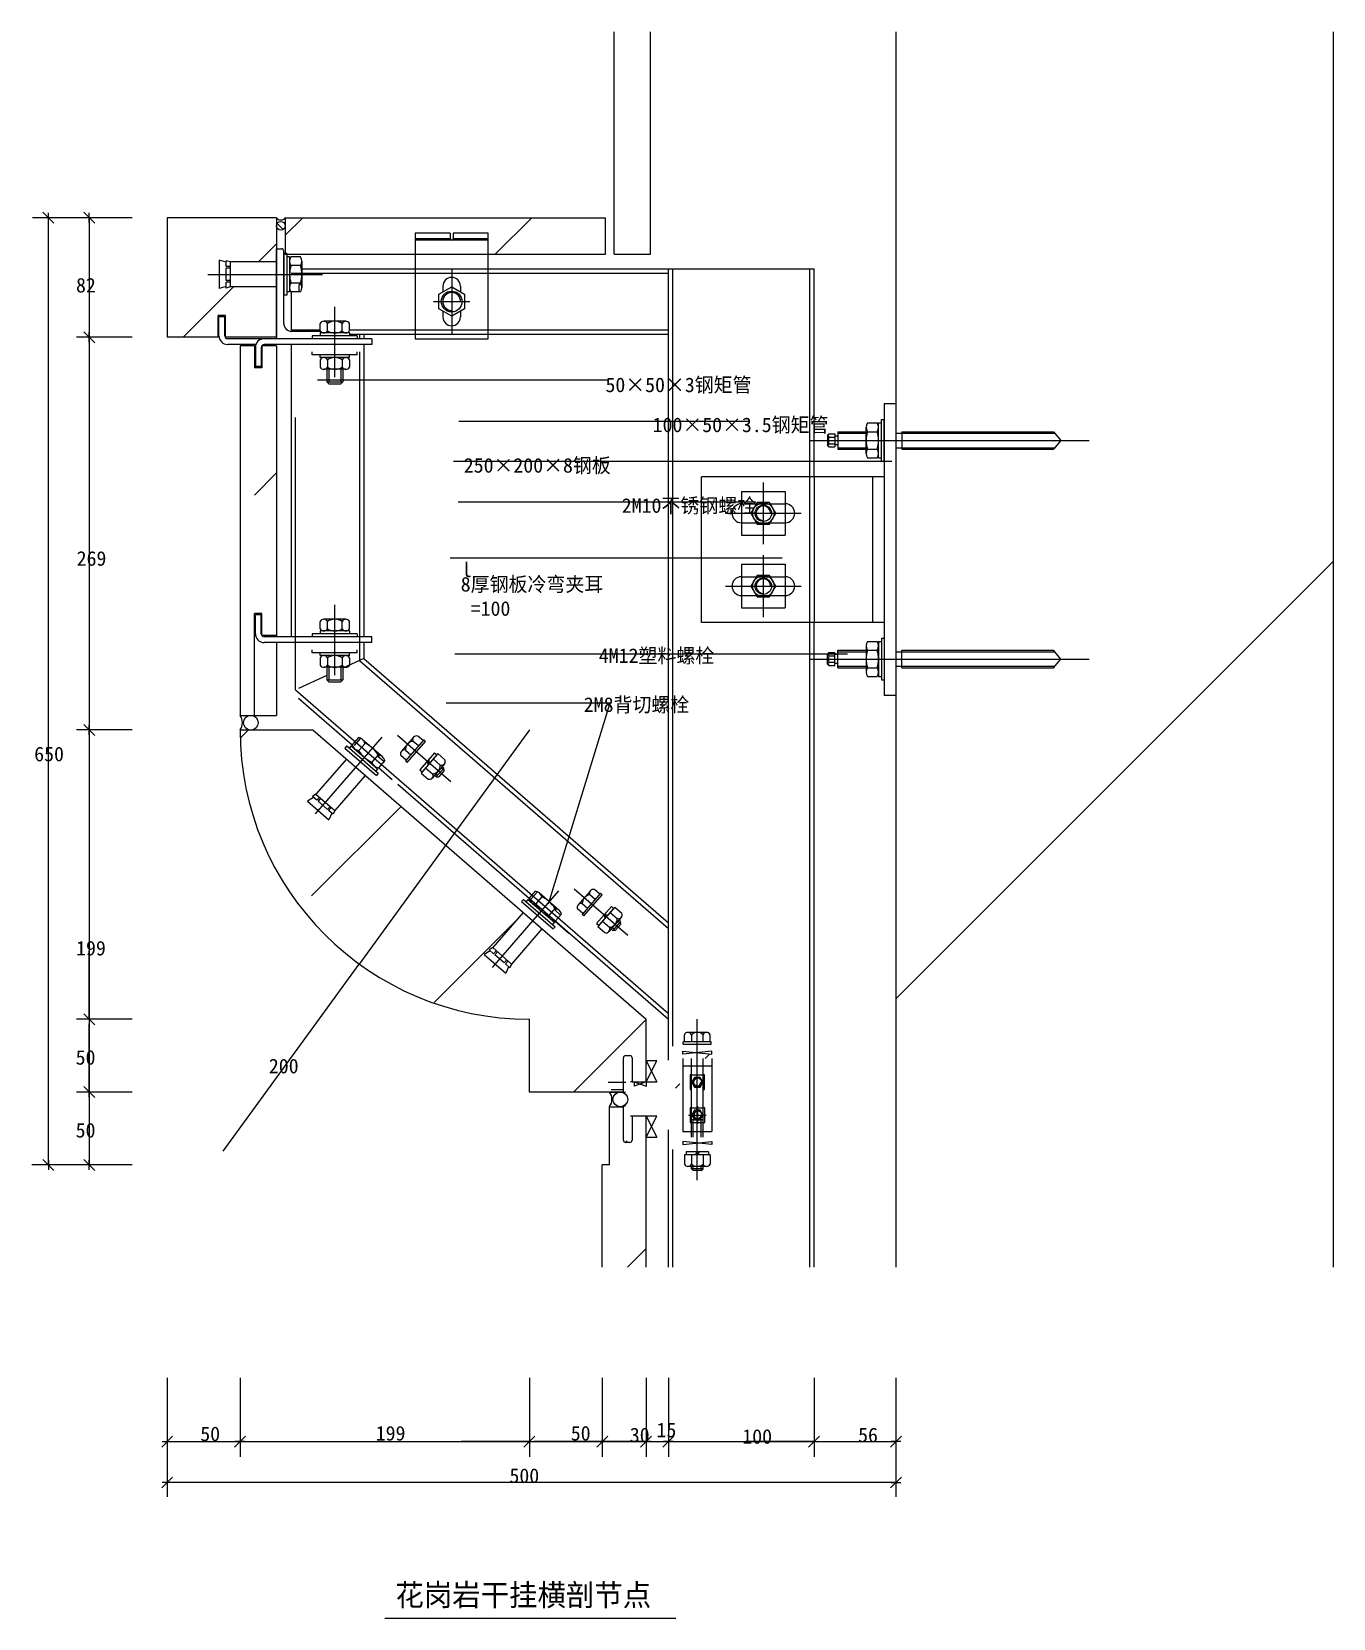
# Model space of a CAD drawing. Header units: metres. Extents: x 4225 to 4368, y 2743 to 2917.
import ezdxf

# ---------------------------------------------------------------- set-up
doc = ezdxf.new("R2010")
doc.units = ezdxf.units.M
for name, color, linetype in [('ASHADE', 1, 'Continuous'), ('PUB_TEXT', 7, 'Continuous'), ('T', 6, 'Continuous'), ('图层1', 252, 'Continuous'), ('外形', 3, 'Continuous'), ('文字标注1', 4, 'Continuous'), ('轴线', 6, 'Continuous')]:
    doc.layers.add(name, color=color, linetype=linetype)

# ---------------------------------------------------------------- blocks, each defined once
blk = doc.blocks.new('_ArchTick')
blk.add_line((-0.45, 0), (0.45, 0))
at = {"color": 0, "linetype": 'ByBlock'}
blk.add_lwpolyline([(-0.5, -0.5), (0.5, 0.5)], dxfattribs=at)

msp = doc.modelspace()

# ---------------------------------------------------------------- hatches: boundary and pattern name
h = msp.add_hatch()
h.set_pattern_fill('AR-SAND', scale=0.16)
h.paths.add_polyline_path([(4252.87, 2896.97, -0.49), (4251.91, 2896.97), (4251.91, 2896.09, -1), (4252.87, 2896.09)])
h = msp.add_hatch()
h.set_pattern_fill('ANSI37', scale=4)
h.paths.add_polyline_path([(4252.87, 2896.09, 1), (4251.91, 2896.09, 1)])
at = {"layer": '图层1'}
h = msp.add_hatch(dxfattribs=at)
h.set_pattern_fill('ANSI31', scale=48)
h.paths.add_polyline_path([(4337.99, 2872.52), (4337.19, 2871.56), (4320.55, 2871.56), (4320.55, 2871.72), (4319.91, 2871.72), (4319.91, 2849.32), (4320.55, 2849.32), (4320.55, 2849.48), (4337.19, 2849.48), (4337.99, 2848.52), (4337.19, 2847.56), (4320.55, 2847.56), (4320.55, 2847.72), (4319.91, 2847.72), (4319.91, 2781.75), (4367.91, 2781.75), (4367.91, 2917.39), (4319.91, 2917.39), (4319.91, 2873.32), (4320.55, 2873.32), (4320.55, 2873.48), (4337.19, 2873.48)])
h = msp.add_hatch(dxfattribs=at)
h.set_pattern_fill('AR-CONC', scale=3.2)
h.paths.add_polyline_path([(4337.99, 2872.52), (4337.19, 2871.56), (4320.55, 2871.56), (4320.55, 2871.72), (4319.91, 2871.72), (4319.91, 2849.32), (4320.55, 2849.32), (4320.55, 2849.48), (4337.19, 2849.48), (4337.99, 2848.52), (4337.19, 2847.56), (4320.55, 2847.56), (4320.55, 2847.72), (4319.91, 2847.72), (4319.91, 2781.75), (4367.91, 2781.75), (4367.91, 2917.39), (4319.91, 2917.39), (4319.91, 2873.32), (4320.55, 2873.32), (4320.55, 2873.48), (4337.19, 2873.48)])
h = msp.add_hatch(dxfattribs=at)
h.set_pattern_fill('ANSI33', scale=5.6)
h.paths.add_polyline_path([(4239.91, 2896.97), (4239.91, 2883.85), (4245.51, 2883.85), (4245.51, 2886.25), (4246.31, 2886.25), (4246.31, 2883.85), (4251.91, 2883.85), (4251.91, 2889.38), (4246.81, 2889.38), (4246.37, 2889.24), (4246.37, 2889.42), (4245.63, 2889.19), (4245.63, 2892.3), (4246.37, 2892.08), (4246.37, 2892.25), (4246.81, 2892.12), (4251.91, 2892.12), (4251.91, 2893.55), (4251.91, 2896.97)])
h = msp.add_hatch(dxfattribs=at)
h.set_pattern_fill('ANSI33', scale=5.6)
h.paths.add_polyline_path([(4275.14, 2895.29), (4275.14, 2892.97), (4288.02, 2892.97), (4288.02, 2896.97), (4252.87, 2896.97), (4252.87, 2893.04), (4253.03, 2893.04), (4253.03, 2892.97), (4267.14, 2892.97), (4267.14, 2895.29), (4270.98, 2895.29), (4270.98, 2894.65, 1), (4271.3, 2894.65), (4271.3, 2895.29)])
h = msp.add_hatch(dxfattribs=at)
h.set_pattern_fill('ANSI33', scale=5.6)
h.paths.add_polyline_path([(4247.91, 2842.33), (4248.96, 2842.33, -0.08), (4249.21, 2842.33), (4249.51, 2842.33), (4249.51, 2853.53), (4250.31, 2853.53), (4250.31, 2851.13), (4251.91, 2851.13), (4251.91, 2882.89), (4250.31, 2882.89), (4250.31, 2880.49), (4249.51, 2880.49), (4249.51, 2882.89), (4247.91, 2882.89)])
h = msp.add_hatch(dxfattribs=at)
h.set_pattern_fill('ANSI31', scale=4.8)
h.paths.add_polyline_path([(4261.24, 2882.25, 0.41), (4261.51, 2882.51), (4261.51, 2883.05), (4253.51, 2883.05), (4253.51, 2875.05), (4254.04, 2875.05, 0.41), (4254.31, 2875.31), (4254.31, 2881.37, -0.41), (4255.19, 2882.25)])
h = msp.add_hatch(dxfattribs=at)
h.set_pattern_fill('ANSI31', scale=4.8)
h.paths.add_polyline_path([(4261.24, 2849.53, 0.41), (4261.51, 2849.79), (4261.51, 2850.33), (4253.51, 2850.33), (4253.51, 2842.33), (4254.04, 2842.33, 0.41), (4254.31, 2842.59), (4254.31, 2848.65, -0.41), (4255.19, 2849.53)])
h = msp.add_hatch(dxfattribs=at)
h.set_pattern_fill('AR-SAND', scale=0.16)
h.paths.add_polyline_path([(4248.96, 2842.33), (4247.91, 2842.33, -0.32), (4247.91, 2840.73), (4248.96, 2840.73, -0.37), (4248.28, 2841.53, -0.37)])
h = msp.add_hatch(dxfattribs=at)
h.set_pattern_fill('ANSI37', scale=4.26)
h.paths.add_polyline_path([(4248.28, 2841.53, 1), (4249.9, 2841.53, 1)])
h = msp.add_hatch(dxfattribs=at)
h.set_pattern_fill('ANSI33', scale=5.6)
h.paths.add_polyline_path([(4261.65, 2835.74), (4258.31, 2831.89), (4258.12, 2831.47), (4257.99, 2831.59), (4257.67, 2830.88), (4255.32, 2832.91), (4255.98, 2833.33), (4255.85, 2833.44), (4256.24, 2833.69), (4259.58, 2837.54), (4258.13, 2838.8), (4255.91, 2840.73), (4249.21, 2840.73, -0.08), (4248.96, 2840.73), (4247.91, 2840.73, 0.41), (4279.67, 2808.97), (4279.67, 2800.97), (4289.52, 2800.97, -0.08), (4289.77, 2800.97), (4289.99, 2800.97), (4289.99, 2804.73, -0.41), (4290.23, 2804.97), (4290.71, 2804.97, -0.41), (4290.95, 2804.73), (4290.95, 2802.09), (4292.47, 2802.09), (4292.47, 2808.97), (4281.05, 2818.88), (4277.71, 2815.03), (4277.52, 2814.62), (4277.39, 2814.73), (4277.07, 2814.02), (4274.72, 2816.06), (4275.38, 2816.48), (4275.25, 2816.59), (4275.64, 2816.83), (4278.98, 2820.68), (4277.53, 2821.94)])
h = msp.add_hatch(dxfattribs=at)
h.set_pattern_fill('ANSI31', scale=4.8)
h.paths.add_polyline_path([(4270.89, 2840.07, 0.41), (4270.86, 2840.45), (4270.46, 2840.8), (4265.21, 2834.76), (4271.25, 2829.51), (4271.6, 2829.92, 0.41), (4271.58, 2830.29), (4267.01, 2834.26, -0.41), (4266.92, 2835.5)])
h = msp.add_hatch(dxfattribs=at)
h.set_pattern_fill('ANSI31', scale=4.8)
h.paths.add_polyline_path([(4290.29, 2823.22, 0.41), (4290.27, 2823.6), (4289.86, 2823.95), (4284.62, 2817.91), (4290.66, 2812.66), (4291.01, 2813.06, 0.41), (4290.98, 2813.44), (4286.41, 2817.41, -0.41), (4286.32, 2818.65)])
h = msp.add_hatch(dxfattribs=at)
h.set_pattern_fill('AR-SAND', scale=0.16)
h.paths.add_polyline_path([(4290.23, 2804.97, 0.41), (4289.99, 2804.73), (4289.99, 2802.09), (4290.13, 2802.09), (4290.13, 2803.95, -0.6), (4290.33, 2804.33), (4290.57, 2804.33, -0.6), (4290.77, 2803.95), (4290.77, 2802.09), (4290.95, 2802.09), (4290.95, 2804.73, 0.41), (4290.71, 2804.97)])
h = msp.add_hatch(dxfattribs=at)
h.set_pattern_fill('ANSI31', scale=3.2)
h.paths.add_polyline_path([(4299.7, 2804.65, -0.41), (4300.02, 2804.33), (4300.02, 2803.53), (4300.5, 2803.53), (4300.5, 2804.33, 0.41), (4299.7, 2805.13), (4298.1, 2805.13), (4298.1, 2804.65)])
h.paths.add_polyline_path([(4296.5, 2805.13, 0.41), (4295.7, 2804.33), (4295.7, 2796.33, 0.41), (4296.5, 2795.53), (4298.1, 2795.53), (4298.1, 2796.01), (4296.5, 2796.01, -0.41), (4296.18, 2796.33), (4296.18, 2804.33, -0.41), (4296.5, 2804.65), (4298.1, 2804.65), (4298.1, 2805.13)])
h.paths.add_polyline_path([(4299.7, 2795.53, 0.41), (4300.5, 2796.33), (4300.5, 2797.13), (4300.02, 2797.13), (4300.02, 2796.33, -0.41), (4299.7, 2796.01), (4298.1, 2796.01), (4298.1, 2795.53)])
h = msp.add_hatch(dxfattribs=at)
h.set_pattern_fill('ANSI37', scale=4.26)
h.paths.add_polyline_path([(4288.84, 2800.17, 1), (4290.46, 2800.17, 1)])
h = msp.add_hatch(dxfattribs=at)
h.set_pattern_fill('ANSI33', scale=5.6)
h.paths.add_polyline_path([(4292.47, 2798.33), (4290.95, 2798.33), (4290.95, 2795.69, -0.41), (4290.71, 2795.45), (4290.23, 2795.45, -0.41), (4289.99, 2795.69), (4289.99, 2799.37), (4289.77, 2799.37, -0.08), (4289.52, 2799.37), (4288.47, 2799.37), (4288.47, 2792.97), (4287.67, 2792.97), (4287.67, 2781.75), (4292.47, 2781.75)])
h = msp.add_hatch(dxfattribs=at)
h.set_pattern_fill('AR-SAND', scale=0.16)
h.paths.add_polyline_path([(4289.52, 2800.97), (4288.47, 2800.97, -0.32), (4288.47, 2799.37), (4289.52, 2799.37, -0.37), (4288.84, 2800.17, -0.37)])
h = msp.add_hatch(dxfattribs=at)
h.set_pattern_fill('AR-SAND', scale=0.16)
h.paths.add_polyline_path([(4290.13, 2799.37, -0.41), (4290.21, 2799.45), (4289.99, 2799.45), (4289.99, 2795.69, 0.41), (4290.23, 2795.45), (4290.71, 2795.45, 0.41), (4290.95, 2795.69), (4290.95, 2798.33), (4290.77, 2798.33), (4290.77, 2796.46, -0.6), (4290.57, 2796.09), (4290.33, 2796.09, -0.6), (4290.13, 2796.46)])

# ---------------------------------------------------------------- linework, layer by layer
for p, q in [((4236.07, 2896.97), (4225.14, 2896.97)), ((4236.07, 2896.97), (4225.14, 2896.97)), ((4226.87, 2792.97), (4226.87, 2896.97)), ((4231.35, 2896.97), (4231.35, 2883.85)), ((4245.63, 2892.3), (4245.63, 2889.19)), ((4246.37, 2892.08), (4245.63, 2892.3)), ((4246.81, 2892.12), (4246.37, 2892.25)), ((4246.37, 2891.6), (4246.37, 2892.25)), ((4246.81, 2891.6), (4246.37, 2891.6)), ((4251.91, 2892.12), (4246.81, 2892.12)), ((4246.81, 2892.12), (4246.81, 2889.38)), ((4253.03, 2893.04), (4252.71, 2893.04)), ((4252.71, 2893.04), (4252.71, 2888.46)), ((4253.03, 2893.04), (4253.03, 2888.46)), ((4253.35, 2892.67), (4253.03, 2892.67)), ((4253.35, 2892.67), (4253.35, 2888.83)), ((4254.55, 2892.67), (4253.49, 2892.67)), ((4254.55, 2891.71), (4253.49, 2891.71)), ((4254.69, 2892.19), (4254.69, 2889.31)), ((4246.81, 2891.43), (4246.37, 2891.43)), ((4246.37, 2890.06), (4246.37, 2891.43)), ((4246.81, 2890.06), (4246.37, 2890.06)), ((4246.81, 2889.9), (4246.37, 2889.9)), ((4246.37, 2889.24), (4246.37, 2889.9)), ((4246.37, 2889.42), (4245.63, 2889.19)), ((4246.81, 2889.38), (4246.37, 2889.24)), ((4251.91, 2889.38), (4246.81, 2889.38)), ((4253.03, 2888.46), (4252.71, 2888.46)), ((4253.35, 2888.83), (4253.03, 2888.83)), ((4254.55, 2889.79), (4253.49, 2889.79)), ((4254.55, 2888.83), (4253.49, 2888.83)), ((4254.4, 2888.83), (4254.4, 2889.64)), ((4254.69, 2889.64), (4254.4, 2889.64)), ((4272.1, 2889.46), (4272.1, 2888.83)), ((4245.51, 2883.85), (4245.51, 2886.25)), ((4246.31, 2886.25), (4245.51, 2886.25)), ((4246.23, 2886.09), (4245.59, 2886.09)), ((4245.59, 2884.01), (4245.59, 2886.09)), ((4246.23, 2884.01), (4246.23, 2886.09)), ((4246.31, 2883.85), (4246.31, 2886.25)), ((4256.69, 2884.57), (4256.69, 2885.37)), ((4259.52, 2885.61), (4257.1, 2885.61)), ((4257.5, 2884.57), (4257.5, 2885.37)), ((4259.12, 2884.57), (4259.12, 2885.37)), ((4259.92, 2884.57), (4259.92, 2885.37)), ((4236.07, 2883.85), (4229.96, 2883.85)), ((4236.07, 2883.85), (4229.96, 2883.85)), ((4231.35, 2883.85), (4231.35, 2840.73)), ((4262.39, 2883.69), (4246.55, 2883.69)), ((4249.64, 2883.05), (4246.55, 2883.05)), ((4249.51, 2882.89), (4249.51, 2880.49)), ((4250.31, 2882.89), (4250.31, 2880.49)), ((4262.39, 2883.05), (4250.55, 2883.05)), ((4260.78, 2884.01), (4255.84, 2884.01)), ((4255.84, 2884.01), (4255.84, 2883.69)), ((4259.92, 2884.33), (4256.69, 2884.33)), ((4256.69, 2884.33), (4256.69, 2884.01)), ((4259.92, 2884.33), (4259.92, 2884.01)), ((4260.78, 2884.01), (4260.78, 2883.69)), ((4262.39, 2883.69), (4262.39, 2883.05)), ((4249.59, 2882.73), (4249.59, 2880.65)), ((4250.23, 2882.73), (4250.23, 2880.65)), ((4255.84, 2881.93), (4255.84, 2882.25)), ((4260.78, 2881.93), (4255.84, 2881.93)), ((4256.69, 2881.61), (4256.69, 2881.93)), ((4259.92, 2881.61), (4256.69, 2881.61)), ((4256.69, 2881.37), (4256.69, 2880.57)), ((4257.5, 2881.37), (4257.5, 2880.57)), ((4259.12, 2881.37), (4259.12, 2880.57)), ((4259.92, 2881.61), (4259.92, 2881.93)), ((4259.92, 2881.37), (4259.92, 2880.57)), ((4260.78, 2881.93), (4260.78, 2882.25)), ((4250.31, 2880.49), (4249.51, 2880.49)), ((4250.23, 2880.65), (4249.59, 2880.65)), ((4259.52, 2880.33), (4257.1, 2880.33)), ((4257.43, 2880.33), (4257.43, 2878.94)), ((4257.64, 2880.33), (4257.64, 2878.94)), ((4258.98, 2880.33), (4258.98, 2878.94)), ((4259.19, 2880.33), (4259.19, 2878.94)), ((4257.43, 2878.94), (4259.19, 2878.94)), ((4257.43, 2878.94), (4257.64, 2878.74)), ((4257.64, 2878.74), (4258.98, 2878.74)), ((4259.19, 2878.94), (4258.98, 2878.74)), ((4316.78, 2874.44), (4317.85, 2874.44)), ((4317.99, 2870.6), (4317.99, 2874.44)), ((4317.99, 2874.44), (4318.31, 2874.44)), ((4318.31, 2870.23), (4318.31, 2874.81)), ((4318.31, 2874.81), (4318.63, 2874.81)), ((4318.63, 2870.23), (4318.63, 2874.81)), ((4312.55, 2873.24), (4312.39, 2873.08)), ((4312.39, 2873.08), (4312.39, 2871.96)), ((4312.55, 2873.24), (4313.19, 2873.24)), ((4312.55, 2872.88), (4313.19, 2872.88)), ((4313.19, 2873.24), (4313.19, 2871.8)), ((4313.51, 2873), (4313.19, 2873)), ((4313.51, 2873.48), (4316.64, 2873.48)), ((4313.51, 2873.48), (4313.51, 2871.56)), ((4313.51, 2873.32), (4316.64, 2873.32)), ((4316.64, 2871.08), (4316.64, 2873.96)), ((4316.78, 2873.48), (4317.85, 2873.48)), ((4319.91, 2873.32), (4337.32, 2873.32)), ((4320.55, 2873.48), (4337.19, 2873.48)), ((4320.55, 2873.48), (4320.55, 2871.56)), ((4337.19, 2873.48), (4337.99, 2872.52)), ((4337.99, 2872.52), (4337.19, 2871.56)), ((4312.39, 2871.96), (4312.55, 2871.8)), ((4312.55, 2872.16), (4313.19, 2872.16)), ((4312.55, 2871.8), (4313.19, 2871.8)), ((4313.51, 2872.04), (4313.19, 2872.04)), ((4313.51, 2871.72), (4316.64, 2871.72)), ((4313.51, 2871.56), (4316.64, 2871.56)), ((4316.78, 2871.56), (4317.85, 2871.56)), ((4319.91, 2871.72), (4337.32, 2871.72)), ((4320.55, 2871.56), (4337.19, 2871.56)), ((4316.78, 2870.6), (4317.85, 2870.6)), ((4317.99, 2870.6), (4318.31, 2870.6)), ((4318.31, 2870.23), (4318.63, 2870.23)), ((4249.51, 2842.33), (4249.51, 2853.53)), ((4250.31, 2853.53), (4249.51, 2853.53)), ((4249.59, 2851.29), (4249.59, 2853.37)), ((4250.23, 2853.37), (4249.59, 2853.37)), ((4250.23, 2851.29), (4250.23, 2853.37)), ((4250.31, 2851.13), (4250.31, 2853.53)), ((4256.69, 2851.85), (4256.69, 2852.65)), ((4259.92, 2851.61), (4256.69, 2851.61)), ((4256.69, 2851.61), (4256.69, 2851.29)), ((4259.52, 2852.89), (4257.1, 2852.89)), ((4257.5, 2851.85), (4257.5, 2852.65)), ((4259.12, 2851.85), (4259.12, 2852.65)), ((4259.92, 2851.85), (4259.92, 2852.65)), ((4259.92, 2851.61), (4259.92, 2851.29)), ((4250.31, 2851.13), (4251.91, 2851.13)), ((4262.39, 2850.97), (4250.55, 2850.97)), ((4262.39, 2850.33), (4250.55, 2850.33)), ((4260.78, 2851.29), (4255.84, 2851.29)), ((4255.84, 2851.29), (4255.84, 2850.97)), ((4260.78, 2851.29), (4260.78, 2850.97)), ((4262.39, 2850.33), (4262.39, 2850.97)), ((4316.64, 2849.96), (4316.64, 2847.08)), ((4316.78, 2850.44), (4317.85, 2850.44)), ((4317.99, 2850.44), (4318.31, 2850.44)), ((4317.99, 2850.44), (4317.99, 2846.6)), ((4318.31, 2850.81), (4318.31, 2846.23)), ((4318.31, 2850.81), (4318.63, 2850.81)), ((4318.63, 2850.81), (4318.63, 2846.23)), ((4255.84, 2849.21), (4255.84, 2849.53)), ((4260.78, 2849.21), (4255.84, 2849.21)), ((4256.69, 2848.89), (4256.69, 2849.21)), ((4259.92, 2848.89), (4256.69, 2848.89)), ((4256.69, 2848.65), (4256.69, 2847.85)), ((4257.5, 2848.65), (4257.5, 2847.85)), ((4259.12, 2848.65), (4259.12, 2847.85)), ((4259.92, 2848.89), (4259.92, 2849.21)), ((4259.92, 2848.65), (4259.92, 2847.85)), ((4260.78, 2849.21), (4260.78, 2849.53)), ((4312.39, 2849.08), (4312.55, 2849.24)), ((4312.39, 2847.96), (4312.39, 2849.08)), ((4312.55, 2849.24), (4313.19, 2849.24)), ((4312.55, 2848.88), (4313.19, 2848.88)), ((4312.55, 2848.16), (4313.19, 2848.16)), ((4313.19, 2847.8), (4313.19, 2849.24)), ((4313.51, 2849), (4313.19, 2849)), ((4313.51, 2848.04), (4313.19, 2848.04)), ((4313.51, 2849.48), (4316.64, 2849.48)), ((4313.51, 2847.56), (4313.51, 2849.48)), ((4313.51, 2849.32), (4316.64, 2849.32)), ((4316.78, 2849.48), (4317.85, 2849.48)), ((4319.91, 2849.32), (4337.32, 2849.32)), ((4320.55, 2849.48), (4337.19, 2849.48)), ((4320.55, 2847.56), (4320.55, 2849.48)), ((4337.99, 2848.52), (4337.19, 2849.48)), ((4337.19, 2847.56), (4337.99, 2848.52)), ((4259.52, 2847.61), (4257.1, 2847.61)), ((4257.43, 2847.61), (4257.43, 2846.22)), ((4257.64, 2847.61), (4257.64, 2846.22)), ((4258.98, 2847.61), (4258.98, 2846.22)), ((4259.19, 2847.61), (4259.19, 2846.22)), ((4312.55, 2847.8), (4312.39, 2847.96)), ((4312.55, 2847.8), (4313.19, 2847.8)), ((4313.51, 2847.72), (4316.64, 2847.72)), ((4313.51, 2847.56), (4316.64, 2847.56)), ((4316.78, 2847.56), (4317.85, 2847.56)), ((4316.78, 2846.6), (4317.85, 2846.6)), ((4317.99, 2846.6), (4318.31, 2846.6)), ((4319.91, 2847.72), (4337.32, 2847.72)), ((4320.55, 2847.56), (4337.19, 2847.56)), ((4257.43, 2846.22), (4257.64, 2846.02)), ((4257.43, 2846.22), (4259.19, 2846.22)), ((4257.64, 2846.02), (4258.98, 2846.02)), ((4259.19, 2846.22), (4258.98, 2846.02)), ((4318.31, 2846.23), (4318.63, 2846.23)), ((4236.07, 2840.73), (4229.96, 2840.73)), ((4236.07, 2840.73), (4229.96, 2840.73)), ((4231.35, 2840.73), (4231.35, 2808.97)), ((4260.9, 2839.89), (4260.2, 2839.09)), ((4279.67, 2840.73), (4261, 2815.03)), ((4261.35, 2839.68), (4263.53, 2837.8)), ((4266.96, 2839.94), (4265.62, 2838.39)), ((4266.25, 2837.17), (4268.26, 2839.48)), ((4267.99, 2839.56), (4267.41, 2840.06)), ((4259.62, 2838.98), (4259.41, 2838.74)), ((4259.41, 2838.74), (4262.87, 2835.74)), ((4259.62, 2838.98), (4263.08, 2835.98)), ((4260.11, 2838.98), (4259.9, 2838.74)), ((4260.11, 2838.98), (4263.01, 2836.47)), ((4261.63, 2839.26), (4260.93, 2838.46)), ((4263.07, 2838.01), (4262.37, 2837.2)), ((4263.28, 2838.01), (4263.08, 2837.79)), ((4263.7, 2837.26), (4263.08, 2837.79)), ((4266.14, 2837.43), (4265.56, 2837.93)), ((4269.27, 2838.21), (4267.65, 2836.34)), ((4269.62, 2838.13), (4267.78, 2836)), ((4269.51, 2838), (4267.89, 2836.13)), ((4269.27, 2838.21), (4269.51, 2838)), ((4269.62, 2838.13), (4270.4, 2837.46)), ((4259.58, 2837.54), (4256.24, 2833.69)), ((4263.01, 2836.47), (4262.8, 2836.22)), ((4263.08, 2835.98), (4262.87, 2835.74)), ((4263.8, 2837.38), (4263.1, 2836.57)), ((4266.25, 2837.17), (4266.06, 2837.33)), ((4267.65, 2836.34), (4267.89, 2836.13)), ((4267.78, 2836), (4268.55, 2835.33)), ((4268.28, 2836.58), (4269.05, 2835.91)), ((4268.46, 2837.28), (4268.55, 2836.9)), ((4268.61, 2837.45), (4268.7, 2837.07)), ((4270.34, 2837), (4268.99, 2835.45)), ((4269.12, 2837.55), (4269.89, 2836.88)), ((4269.57, 2835.72), (4269.37, 2835.89)), ((4270.28, 2836.54), (4269.44, 2835.58)), ((4270.3, 2836.27), (4269.71, 2835.59)), ((4270.15, 2836.4), (4269.96, 2836.56)), ((4270.28, 2836.54), (4270.09, 2836.71)), ((4270.3, 2836.27), (4270.28, 2836.54)), ((4261.65, 2835.74), (4258.31, 2831.89)), ((4269.44, 2835.58), (4269.25, 2835.74)), ((4269.44, 2835.58), (4269.71, 2835.59)), ((4255.98, 2833.33), (4255.32, 2832.91)), ((4255.32, 2832.91), (4257.67, 2830.88)), ((4256.24, 2833.69), (4255.85, 2833.44)), ((4256.34, 2833.02), (4255.85, 2833.44)), ((4256.24, 2833.69), (4258.31, 2831.89)), ((4256.63, 2833.35), (4256.34, 2833.02)), ((4256.75, 2833.24), (4256.47, 2832.91)), ((4257.5, 2832.01), (4256.47, 2832.91)), ((4257.79, 2832.34), (4257.5, 2832.01)), ((4257.92, 2832.23), (4257.63, 2831.9)), ((4258.12, 2831.47), (4257.63, 2831.9)), ((4257.99, 2831.59), (4257.67, 2830.88)), ((4258.31, 2831.89), (4258.12, 2831.47)), ((4279.02, 2822.13), (4278.81, 2821.89)), ((4278.81, 2821.89), (4282.27, 2818.88)), ((4279.02, 2822.13), (4282.48, 2819.13)), ((4279.51, 2822.13), (4279.3, 2821.89)), ((4279.51, 2822.13), (4282.41, 2819.61)), ((4280.3, 2823.04), (4279.6, 2822.23)), ((4281.03, 2822.41), (4280.33, 2821.6)), ((4280.76, 2822.83), (4282.93, 2820.94)), ((4286.36, 2823.08), (4285.02, 2821.54)), ((4285.65, 2820.31), (4287.67, 2822.63)), ((4287.39, 2822.7), (4286.81, 2823.2)), ((4278.98, 2820.68), (4275.64, 2816.83)), ((4282.48, 2821.15), (4281.78, 2820.34)), ((4282.68, 2821.16), (4282.49, 2820.94)), ((4283.1, 2820.4), (4282.49, 2820.94)), ((4283.2, 2820.52), (4282.5, 2819.72)), ((4285.54, 2820.57), (4284.96, 2821.08)), ((4285.65, 2820.31), (4285.46, 2820.48)), ((4288.67, 2821.35), (4287.05, 2819.49)), ((4289.03, 2821.27), (4287.18, 2819.15)), ((4288.91, 2821.14), (4287.29, 2819.28)), ((4287.86, 2820.42), (4287.96, 2820.04)), ((4288.01, 2820.59), (4288.1, 2820.21)), ((4289.74, 2820.14), (4288.4, 2818.6)), ((4288.52, 2820.69), (4289.3, 2820.02)), ((4288.67, 2821.35), (4288.91, 2821.14)), ((4289.03, 2821.27), (4289.8, 2820.6)), ((4281.05, 2818.88), (4277.71, 2815.03)), ((4282.41, 2819.61), (4282.2, 2819.37)), ((4282.48, 2819.13), (4282.27, 2818.88)), ((4287.05, 2819.49), (4287.29, 2819.28)), ((4287.18, 2819.15), (4287.95, 2818.48)), ((4287.68, 2819.73), (4288.46, 2819.06)), ((4288.84, 2818.72), (4288.65, 2818.89)), ((4288.97, 2818.87), (4288.77, 2819.03)), ((4289.68, 2819.69), (4288.84, 2818.72)), ((4288.84, 2818.72), (4289.11, 2818.74)), ((4289.7, 2819.42), (4289.11, 2818.74)), ((4289.56, 2819.54), (4289.36, 2819.71)), ((4289.68, 2819.69), (4289.49, 2819.85)), ((4289.7, 2819.42), (4289.68, 2819.69)), ((4275.64, 2816.83), (4275.25, 2816.59)), ((4275.64, 2816.83), (4277.71, 2815.03)), ((4231.35, 2808.97), (4231.35, 2816.47)), ((4246.07, 2794.49), (4260.97, 2815)), ((4275.38, 2816.48), (4274.72, 2816.06)), ((4274.72, 2816.06), (4277.07, 2814.02)), ((4275.74, 2816.16), (4275.25, 2816.59)), ((4276.03, 2816.49), (4275.74, 2816.16)), ((4276.16, 2816.38), (4275.87, 2816.05)), ((4276.91, 2815.15), (4275.87, 2816.05)), ((4277.19, 2815.48), (4276.91, 2815.15)), ((4277.32, 2815.37), (4277.03, 2815.04)), ((4277.52, 2814.62), (4277.03, 2815.04)), ((4277.71, 2815.03), (4277.52, 2814.62)), ((4277.39, 2814.73), (4277.07, 2814.02)), ((4236.07, 2808.97), (4229.96, 2808.97)), ((4236.07, 2808.97), (4229.96, 2808.97)), ((4231.35, 2808.97), (4231.35, 2800.97)), ((4231.35, 2808.97), (4231.35, 2800.97)), ((4231.35, 2800.97), (4231.35, 2808.47)), ((4296.56, 2806.25), (4296.56, 2806.5)), ((4296.56, 2806.25), (4299.63, 2806.25)), ((4296.69, 2806.5), (4296.69, 2807.27)), ((4299.12, 2807.53), (4297.07, 2807.53)), ((4299.51, 2806.5), (4299.51, 2807.27)), ((4299.7, 2805.45), (4296.5, 2805.13)), ((4296.5, 2805.45), (4299.7, 2805.13)), ((4296.5, 2805.13), (4296.5, 2805.45)), ((4296.5, 2804.65), (4296.5, 2796.65)), ((4297.45, 2796.01), (4297.45, 2804.65)), ((4298.73, 2796.01), (4298.73, 2804.65)), ((4299.7, 2805.13), (4299.7, 2805.45)), ((4299.7, 2804.65), (4299.7, 2796.65)), ((4293.65, 2804.41), (4292.47, 2804.41)), ((4292.47, 2802.09), (4293.65, 2804.41)), ((4292.47, 2804.41), (4293.65, 2802.09)), ((4296.5, 2803.85), (4297.45, 2803.85)), ((4298.73, 2803.85), (4299.7, 2803.85)), ((4290.95, 2802.09), (4290.77, 2802.09)), ((4291.17, 2802.09), (4292.47, 2801.61)), ((4292.47, 2802.09), (4291.17, 2801.61)), ((4291.17, 2802.09), (4291.17, 2801.61)), ((4292.47, 2802.09), (4292.47, 2801.61)), ((4292.47, 2802.09), (4293.65, 2802.09)), ((4236.07, 2800.97), (4229.96, 2800.97)), ((4236.07, 2800.97), (4229.96, 2800.97)), ((4231.35, 2800.97), (4231.35, 2792.97)), ((4231.35, 2800.97), (4231.35, 2792.97)), ((4231.35, 2800.97), (4231.35, 2793.47)), ((4292.47, 2796.01), (4293.65, 2798.33)), ((4292.47, 2798.33), (4293.65, 2796.01)), ((4293.65, 2798.33), (4292.47, 2798.33)), ((4297.45, 2797.97), (4298.73, 2797.97)), ((4297.65, 2796.01), (4297.65, 2797.97)), ((4298.54, 2796.01), (4298.54, 2797.97)), ((4292.47, 2796.01), (4293.65, 2796.01)), ((4296.5, 2796.65), (4297.45, 2796.65)), ((4298.73, 2796.65), (4299.7, 2796.65)), ((4296.5, 2795.21), (4299.7, 2795.53)), ((4299.7, 2795.21), (4296.5, 2795.53)), ((4296.5, 2795.53), (4296.5, 2795.21)), ((4299.5, 2794.09), (4296.69, 2794.09)), ((4296.69, 2794.09), (4296.69, 2793.06)), ((4299.33, 2794.41), (4296.86, 2794.41)), ((4296.86, 2794.41), (4296.86, 2794.09)), ((4299.33, 2794.09), (4296.86, 2794.09)), ((4297.45, 2794.09), (4297.45, 2793.06)), ((4298.1, 2794.41), (4297.87, 2794.09)), ((4298.32, 2794.41), (4298.1, 2794.09)), ((4298.73, 2794.09), (4298.73, 2793.06)), ((4299.33, 2794.41), (4299.33, 2794.09)), ((4299.5, 2794.09), (4299.5, 2793.06)), ((4299.7, 2795.53), (4299.7, 2795.21)), ((4236.07, 2792.97), (4225.04, 2792.97)), ((4236.07, 2792.97), (4225.04, 2792.97)), ((4299.12, 2792.81), (4297.07, 2792.81)), ((4297.45, 2792.55), (4297.45, 2792.81)), ((4298.73, 2792.55), (4297.45, 2792.55)), ((4297.45, 2792.55), (4297.65, 2792.36)), ((4297.65, 2792.55), (4297.65, 2792.81)), ((4298.54, 2792.36), (4297.65, 2792.36)), ((4298.54, 2792.55), (4298.54, 2792.81)), ((4298.54, 2792.36), (4298.73, 2792.55)), ((4298.73, 2792.55), (4298.73, 2792.81)), ((4239.91, 2769.59), (4239.91, 2756.53)), ((4239.91, 2769.59), (4239.91, 2756.53)), ((4247.91, 2769.59), (4247.91, 2760.92)), ((4247.91, 2769.59), (4247.91, 2760.92)), ((4279.67, 2769.59), (4279.67, 2760.92)), ((4279.67, 2769.59), (4279.67, 2760.92)), ((4287.67, 2769.59), (4287.67, 2760.92)), ((4287.67, 2769.59), (4287.67, 2760.92)), ((4292.47, 2769.59), (4292.47, 2760.92)), ((4292.47, 2769.59), (4292.47, 2760.92)), ((4294.92, 2769.59), (4294.92, 2760.92)), ((4294.92, 2769.59), (4294.92, 2760.92)), ((4310.92, 2769.59), (4310.92, 2760.92)), ((4310.92, 2769.59), (4310.92, 2760.92)), ((4319.91, 2769.59), (4319.91, 2756.55)), ((4319.91, 2769.59), (4319.91, 2756.55)), ((4239.91, 2762.59), (4247.91, 2762.59)), ((4239.91, 2762.59), (4247.91, 2762.59)), ((4247.91, 2762.59), (4255.41, 2762.59)), ((4247.91, 2762.59), (4279.67, 2762.59)), ((4279.67, 2762.59), (4272.17, 2762.59)), ((4279.67, 2762.59), (4287.67, 2762.59)), ((4279.67, 2762.59), (4287.67, 2762.59)), ((4287.67, 2762.59), (4280.17, 2762.59)), ((4292.47, 2762.59), (4284.97, 2762.59)), ((4287.67, 2762.59), (4292.47, 2762.59)), ((4287.67, 2762.59), (4292.47, 2762.59)), ((4287.67, 2762.59), (4295.17, 2762.59)), ((4292.47, 2762.59), (4294.92, 2762.59)), ((4292.47, 2762.59), (4294.92, 2762.59)), ((4292.47, 2762.59), (4299.97, 2762.59)), ((4294.92, 2762.59), (4310.92, 2762.59)), ((4294.92, 2762.59), (4302.42, 2762.59)), ((4310.92, 2762.59), (4303.42, 2762.59)), ((4310.92, 2762.59), (4319.91, 2762.59)), ((4310.92, 2762.59), (4319.91, 2762.59)), ((4319.91, 2758.11), (4239.91, 2758.11))]:
    msp.add_line(p, q)
for points in [[(4268.26, 2839.48), (4268.07, 2839.65), (4266.06, 2837.33)], [(4287.67, 2822.63), (4287.47, 2822.8), (4285.46, 2820.48)], [(4299.63, 2806.25), (4299.63, 2806.5), (4296.56, 2806.5)], [(4297.45, 2802.85), (4297.3, 2802.85), (4297.3, 2801.25), (4297.45, 2801.25)], [(4298.73, 2801.25), (4298.9, 2801.25), (4298.9, 2802.85), (4298.73, 2802.85)], [(4297.46, 2799.25), (4297.31, 2799.25), (4297.31, 2797.65), (4297.46, 2797.65)], [(4298.74, 2797.65), (4298.91, 2797.65), (4298.91, 2799.25), (4298.74, 2799.25)]]:
    msp.add_lwpolyline(points)
for points in [[(4267.48, 2838.98), (4266.9, 2839.48, 0.4), (4266.06, 2838.51), (4266.64, 2838.01)], [(4268.55, 2835.33, 0.67), (4269.05, 2835.91, 0.4), (4269.89, 2836.88, 0.67), (4270.4, 2837.46)], [(4286.88, 2822.12), (4286.31, 2822.62, 0.4), (4285.47, 2821.66), (4286.05, 2821.15)], [(4287.95, 2818.48, 0.67), (4288.46, 2819.06, 0.4), (4289.3, 2820.02, 0.67), (4289.8, 2820.6)], [(4298.74, 2806.5), (4298.74, 2807.27, 0.4), (4297.46, 2807.27), (4297.46, 2806.5)], [(4296.69, 2793.06, 0.67), (4297.45, 2793.06, 0.4), (4298.73, 2793.06, 0.67), (4299.5, 2793.06)]]:
    msp.add_lwpolyline(points, format="xyb")
for centre, radius in [((4252.39, 2896.09), 0.48), ((4305.35, 2864.52), 1.18), ((4305.35, 2856.52), 1.18), ((4249.09, 2841.53), 0.81), ((4289.65, 2800.17), 0.81)]:
    msp.add_circle(centre, radius)
for centre, radius, start, end in [((4252.39, 2897.34), 0.61, 217.93, 322.07), ((4254.25, 2892.19), 0.9, 147.86, 212.14), ((4256.75, 2890.75), 3.4, 163.61, 196.39), ((4253.79, 2892.19), 0.9, 327.86, 32.14), ((4251.29, 2890.75), 3.4, 343.61, 16.39), ((4254.25, 2889.31), 0.9, 147.86, 212.14), ((4253.79, 2889.31), 0.9, 327.86, 32.14), ((4254.55, 2889.79), 0, 180, 244.27), ((4257.1, 2885.15), 0.46, 28.55, 151.45), ((4258.31, 2884.13), 1.48, 56.9, 123.1), ((4257.5, 2885.37), 0, 223.07, 165.96), ((4259.52, 2885.15), 0.46, 28.55, 151.45), ((4246.55, 2884.01), 0.96, 180, 270), ((4246.55, 2884.01), 0.32, 180, 270), ((4250.55, 2882.73), 0.96, 90, 180), ((4250.55, 2882.73), 0.32, 90, 180), ((4257.1, 2884.78), 0.46, 208.55, 331.45), ((4258.31, 2885.8), 1.48, 236.9, 303.1), ((4259.52, 2884.78), 0.46, 208.55, 331.45), ((4257.1, 2881.15), 0.46, 28.55, 151.45), ((4258.31, 2880.13), 1.48, 56.9, 123.1), ((4259.52, 2881.15), 0.46, 28.55, 151.45), ((4257.1, 2880.78), 0.46, 208.55, 331.45), ((4257.5, 2880.57), 0, 194.04, 136.93), ((4258.31, 2881.8), 1.48, 236.9, 303.1), ((4259.52, 2880.78), 0.46, 208.55, 331.45), ((4317.55, 2873.96), 0.9, 147.86, 212.14), ((4317.09, 2873.96), 0.9, 327.86, 32.14), ((4312.71, 2873.06), 0.24, 132.07, 227.93), ((4313.32, 2872.52), 0.85, 154.94, 205.06), ((4320.04, 2872.52), 3.4, 163.61, 196.39), ((4316.78, 2873.48), 0, 0, 64.27), ((4314.59, 2872.52), 3.4, 343.61, 16.39), ((4312.71, 2871.98), 0.24, 132.07, 227.93), ((4317.55, 2871.08), 0.9, 147.86, 212.14), ((4317.09, 2871.08), 0.9, 327.86, 32.14), ((4302.95, 2864.52), 1.04, 90, 270), ((4307.75, 2864.52), 1.04, 270, 90), ((4302.95, 2856.52), 1.04, 90, 270), ((4307.75, 2856.52), 1.04, 270, 90), ((4257.1, 2852.43), 0.46, 28.55, 151.45), ((4257.1, 2852.06), 0.46, 208.55, 331.45), ((4258.31, 2851.41), 1.48, 56.9, 123.1), ((4257.5, 2852.65), 0, 223.07, 165.96), ((4258.31, 2853.08), 1.48, 236.9, 303.1), ((4259.52, 2852.43), 0.46, 28.55, 151.45), ((4259.52, 2852.06), 0.46, 208.55, 331.45), ((4250.55, 2851.29), 0.96, 180, 270), ((4250.55, 2851.29), 0.32, 180, 270), ((4317.55, 2849.96), 0.9, 147.86, 212.14), ((4317.09, 2849.96), 0.9, 327.86, 32.14), ((4257.1, 2848.43), 0.46, 28.55, 151.45), ((4258.31, 2847.41), 1.48, 56.9, 123.1), ((4259.52, 2848.43), 0.46, 28.55, 151.45), ((4312.71, 2849.06), 0.24, 132.07, 227.93), ((4313.32, 2848.52), 0.85, 154.94, 205.06), ((4312.71, 2847.98), 0.24, 132.07, 227.93), ((4320.04, 2848.52), 3.4, 163.61, 196.39), ((4314.59, 2848.52), 3.4, 343.61, 16.39), ((4257.1, 2848.06), 0.46, 208.55, 331.45), ((4257.5, 2847.85), 0, 194.04, 136.93), ((4258.31, 2849.08), 1.48, 236.9, 303.1), ((4259.52, 2848.06), 0.46, 208.55, 331.45), ((4317.55, 2847.08), 0.9, 147.86, 212.14), ((4316.78, 2847.56), 0, 295.73, 0), ((4317.09, 2847.08), 0.9, 327.86, 32.14), ((4246.8, 2841.53), 1.37, 324.31, 35.69), ((4260.76, 2839), 0.9, 16.88, 81.16), ((4267.27, 2839.66), 0.42, 71.64, 206.4), ((4261.06, 2839.35), 0.9, 196.88, 261.16), ((4263.79, 2840.29), 3.4, 212.63, 245.41), ((4260.21, 2836.17), 3.4, 32.63, 65.41), ((4263.07, 2838.01), 0, 229.02, 293.29), ((4262.94, 2837.11), 0.9, 16.88, 81.16), ((4265.93, 2838.12), 0.42, 71.64, 206.4), ((4263.24, 2837.46), 0.9, 196.88, 261.16), ((4280.47, 2822.49), 0.9, 196.88, 261.16), ((4280.17, 2822.15), 0.9, 16.88, 81.16), ((4279.61, 2819.32), 3.4, 32.63, 65.41), ((4286.68, 2822.81), 0.42, 71.64, 206.4), ((4283.19, 2823.43), 3.4, 212.63, 245.41), ((4282.64, 2820.61), 0.9, 196.88, 261.16), ((4282.34, 2820.26), 0.9, 16.88, 81.16), ((4282.48, 2821.15), 0, 229.02, 293.29), ((4285.33, 2821.26), 0.42, 71.64, 206.4), ((4297.07, 2807.11), 0.42, 22.62, 157.38), ((4299.12, 2807.11), 0.42, 22.62, 157.38), ((4287.36, 2800.17), 1.37, 324.31, 35.69)]:
    msp.add_arc(centre, radius, start, end)
at = {"layer": 'ASHADE'}
for p, q in [((4251.91, 2883.69), (4251.91, 2893.55)), ((4251.91, 2893.55), (4252.44, 2893.55)), ((4252.71, 2885.37), (4252.71, 2893.29)), ((4259.91, 2883.69), (4251.91, 2883.69)), ((4256.75, 2884.49), (4253.59, 2884.49)), ((4288.39, 2879.15), (4256.42, 2879.15)), ((4271.91, 2874.65), (4303.88, 2874.65)), ((4319.46, 2870.19), (4271.33, 2870.19)), ((4271.86, 2865.77), (4304.52, 2865.77)), ((4270.98, 2859.63), (4307.42, 2859.63)), ((4271.5, 2849.1), (4314.58, 2849.1)), ((4270.52, 2843.7), (4288.52, 2843.7)), ((4281.75, 2821.65), (4288.52, 2843.7))]:
    msp.add_line(p, q, dxfattribs=at)
for centre, radius, start, end in [((4252.44, 2893.29), 0.27, 0, 90), ((4271.14, 2887.77), 0.98, 0, 270), ((4253.59, 2885.37), 0.88, 180, 270), ((4305.35, 2864.52), 0.8, 0, 270), ((4305.35, 2856.52), 0.8, 0, 270)]:
    msp.add_arc(centre, radius, start, end, dxfattribs=at)
at = {"layer": 'PUB_TEXT'}
msp.add_lwpolyline([(4263.79, 2743.2), (4295.74, 2743.2)], dxfattribs=at)
at = {"layer": '图层1'}
for p, q in [((4288.98, 2892.97), (4288.98, 2917.39)), ((4292.98, 2892.97), (4292.98, 2917.39)), ((4270.98, 2894.65), (4267.14, 2894.65)), ((4275.14, 2894.49), (4267.14, 2894.49)), ((4267.14, 2892.97), (4275.14, 2892.97)), ((4288.98, 2892.97), (4292.98, 2892.97)), ((4253.51, 2890.89), (4294.92, 2890.89)), ((4267.14, 2891.37), (4275.14, 2891.37)), ((4295.4, 2806.01), (4295.4, 2891.37)), ((4310.44, 2781.75), (4310.44, 2891.37)), ((4253.51, 2884.65), (4256.69, 2884.65)), ((4259.92, 2884.65), (4294.92, 2884.65)), ((4261.03, 2884.17), (4261.03, 2883.69)), ((4267.14, 2884.17), (4275.14, 2884.17)), ((4261.03, 2882.25), (4261.03, 2848.36)), ((4253.99, 2845.15), (4253.99, 2875.05)), ((4310.92, 2868.52), (4310.92, 2852.52)), ((4302.95, 2865.56), (4307.75, 2865.56)), ((4302.95, 2863.48), (4307.75, 2863.48)), ((4302.95, 2857.56), (4307.75, 2857.56)), ((4302.95, 2855.48), (4307.75, 2855.48)), ((4261.03, 2851.45), (4261.03, 2850.97)), ((4261.51, 2848.58), (4259.19, 2847.52)), ((4261.03, 2848.36), (4294.92, 2818.92)), ((4257.43, 2846.72), (4254.31, 2845.29)), ((4253.99, 2845.15), (4294.92, 2809.59)), ((4261.14, 2839.82), (4260.44, 2839.02)), ((4280.54, 2822.97), (4279.84, 2822.16)), ((4297.45, 2803.85), (4298.73, 2803.85)), ((4297.45, 2802.85), (4298.73, 2802.85)), ((4288.65, 2801.25), (4289.93, 2801.25)), ((4289.99, 2800.97), (4290.21, 2800.97)), ((4289.99, 2799.45), (4290.21, 2799.45)), ((4297.46, 2799.25), (4298.74, 2799.25)), ((4290.95, 2798.33), (4290.77, 2798.33)), ((4297.46, 2797.65), (4298.74, 2797.65)), ((4297.45, 2796.65), (4298.73, 2796.65)), ((4295.4, 2781.75), (4295.4, 2794.65))]:
    msp.add_line(p, q, dxfattribs=at)
for points in [[(4297.79, 2802.57), (4297.49, 2802.05), (4297.79, 2801.52), (4298.4, 2801.52), (4298.71, 2802.05), (4298.4, 2802.57)], [(4297.8, 2798.97), (4297.5, 2798.45), (4297.8, 2797.92), (4298.41, 2797.92), (4298.72, 2798.45), (4298.41, 2798.97)]]:
    msp.add_lwpolyline(points, close=True, dxfattribs=at)
for centre in [(4298.1, 2802.05), (4298.11, 2798.45)]:
    msp.add_circle(centre, 0.48, dxfattribs=at)
for centre in [(4298.1, 2802.05), (4298.11, 2798.45)]:
    msp.add_arc(centre, 0.4, 90, 0, dxfattribs=at)
at = {"layer": '外形'}
for p, q in [((4319.91, 2917.39), (4319.91, 2781.75)), ((4251.91, 2896.97), (4239.91, 2896.97)), ((4239.91, 2896.97), (4239.91, 2883.85)), ((4251.91, 2896.97), (4251.91, 2883.85)), ((4252.87, 2896.97), (4288.02, 2896.97)), ((4252.87, 2896.97), (4252.87, 2892.97)), ((4288.02, 2892.97), (4288.02, 2896.97)), ((4252.87, 2892.97), (4267.14, 2892.97)), ((4275.14, 2892.97), (4288.02, 2892.97)), ((4245.51, 2883.85), (4239.91, 2883.85)), ((4251.91, 2883.85), (4246.31, 2883.85)), ((4247.91, 2882.89), (4247.91, 2842.33)), ((4249.51, 2882.89), (4247.91, 2882.89)), ((4251.91, 2882.89), (4250.31, 2882.89)), ((4251.91, 2882.89), (4251.91, 2850.97)), ((4251.91, 2850.33), (4251.91, 2842.33)), ((4247.91, 2842.33), (4251.91, 2842.33)), ((4247.91, 2840.73), (4255.91, 2840.73)), ((4255.91, 2840.73), (4292.47, 2808.97)), ((4279.67, 2800.97), (4279.67, 2808.97)), ((4292.47, 2802.09), (4292.47, 2808.97)), ((4289.99, 2800.97), (4289.99, 2804.73)), ((4290.23, 2804.97), (4290.71, 2804.97)), ((4290.95, 2804.73), (4290.95, 2802.09)), ((4290.95, 2802.09), (4292.47, 2802.09)), ((4289.99, 2800.97), (4279.67, 2800.97)), ((4288.47, 2800.97), (4289.99, 2800.97)), ((4288.47, 2799.37), (4289.99, 2799.37)), ((4288.47, 2792.97), (4288.47, 2799.37)), ((4289.99, 2795.69), (4289.99, 2799.37)), ((4292.47, 2798.33), (4290.95, 2798.33)), ((4290.95, 2798.33), (4290.95, 2795.69)), ((4292.47, 2781.75), (4292.47, 2798.33)), ((4290.71, 2795.45), (4290.23, 2795.45)), ((4287.67, 2781.75), (4287.67, 2792.97)), ((4288.47, 2792.97), (4287.67, 2792.97))]:
    msp.add_line(p, q, dxfattribs=at)
for centre, radius, start, end in [((4279.67, 2840.73), 31.76, 180, 270), ((4290.23, 2804.73), 0.24, 90, 180), ((4290.71, 2804.73), 0.24, 0, 90), ((4290.23, 2795.69), 0.24, 180, 270), ((4290.71, 2795.69), 0.24, 270, 0)]:
    msp.add_arc(centre, radius, start, end, dxfattribs=at)
at = {"layer": '文字标注1'}
for p, q in [((4267.14, 2895.29), (4267.14, 2883.69)), ((4270.98, 2895.29), (4267.14, 2895.29)), ((4270.98, 2895.29), (4270.98, 2894.65)), ((4271.3, 2895.29), (4271.3, 2894.65)), ((4275.14, 2895.29), (4271.3, 2895.29)), ((4275.14, 2883.69), (4275.14, 2895.29)), ((4275.14, 2894.65), (4271.3, 2894.65)), ((4254.69, 2891.37), (4267.14, 2891.37)), ((4275.14, 2891.37), (4310.92, 2891.37)), ((4294.92, 2804.49), (4294.92, 2891.37)), ((4310.92, 2868.52), (4310.92, 2891.37)), ((4253.51, 2888.83), (4253.51, 2884.49)), ((4270.18, 2889.46), (4270.18, 2888.83)), ((4270.18, 2886.7), (4270.18, 2886.07)), ((4272.1, 2886.7), (4272.1, 2886.07)), ((4253.51, 2883.05), (4253.51, 2850.97)), ((4259.92, 2884.17), (4267.14, 2884.17)), ((4261.51, 2884.17), (4261.51, 2883.69)), ((4261.51, 2883.05), (4261.51, 2850.97)), ((4267.14, 2883.69), (4275.14, 2883.69)), ((4275.14, 2884.17), (4294.92, 2884.17)), ((4318.63, 2876.52), (4318.63, 2844.52)), ((4319.91, 2876.52), (4318.63, 2876.52)), ((4318.63, 2868.52), (4298.55, 2868.52)), ((4298.55, 2852.52), (4298.55, 2868.52)), ((4317.35, 2852.52), (4317.35, 2868.52)), ((4302.95, 2866.92), (4302.95, 2862.12)), ((4302.95, 2866.92), (4307.75, 2866.92)), ((4307.75, 2866.92), (4307.75, 2862.12)), ((4302.95, 2862.12), (4307.75, 2862.12)), ((4302.95, 2858.92), (4307.75, 2858.92)), ((4302.95, 2858.92), (4302.95, 2854.12)), ((4307.75, 2858.92), (4307.75, 2854.12)), ((4302.95, 2854.12), (4307.75, 2854.12)), ((4318.63, 2852.52), (4298.55, 2852.52)), ((4310.92, 2781.75), (4310.92, 2852.52)), ((4261.51, 2850.33), (4261.51, 2848.58)), ((4261.51, 2848.58), (4294.92, 2819.56)), ((4254.31, 2844.23), (4260.22, 2839.1)), ((4319.91, 2844.52), (4318.63, 2844.52)), ((4263.11, 2836.59), (4264.61, 2835.29)), ((4265.22, 2834.76), (4294.92, 2808.96)), ((4282.51, 2819.73), (4284.01, 2818.43)), ((4294.92, 2781.75), (4294.92, 2796.81))]:
    msp.add_line(p, q, dxfattribs=at)
for points in [[(4271.14, 2886.15), (4269.74, 2886.96), (4269.74, 2888.57), (4271.14, 2889.38), (4272.54, 2888.57), (4272.54, 2886.96)], [(4306.03, 2863.34), (4306.71, 2864.52), (4306.03, 2865.7), (4304.67, 2865.7), (4303.98, 2864.52), (4304.67, 2863.34)], [(4306.03, 2855.34), (4306.71, 2856.52), (4306.03, 2857.7), (4304.67, 2857.7), (4303.98, 2856.52), (4304.67, 2855.34)]]:
    msp.add_lwpolyline(points, close=True, dxfattribs=at)
for centre, radius in [((4271.14, 2887.77), 1.14), ((4305.35, 2864.52), 0.9), ((4305.35, 2856.52), 0.9)]:
    msp.add_circle(centre, radius, dxfattribs=at)
for centre, radius, start, end in [((4271.14, 2894.65), 0.16, 180, 0), ((4271.14, 2889.46), 0.96, 0, 180), ((4271.14, 2886.07), 0.96, 180, 0)]:
    msp.add_arc(centre, radius, start, end, dxfattribs=at)
at = {"layer": '轴线'}
for p, q in [((4367.91, 2917.39), (4367.91, 2781.75)), ((4244.37, 2890.75), (4256.94, 2890.75)), ((4271.14, 2891.4), (4271.14, 2884.13)), ((4258.31, 2879.45), (4258.31, 2887.2)), ((4269.14, 2887.77), (4273.14, 2887.77)), ((4310.44, 2872.52), (4341.12, 2872.52)), ((4305.35, 2861.13), (4305.35, 2867.91)), ((4301.19, 2864.52), (4309.5, 2864.52)), ((4305.35, 2853.13), (4305.35, 2859.91)), ((4301.19, 2856.52), (4309.5, 2856.52)), ((4258.31, 2846.73), (4258.31, 2854.48)), ((4310.44, 2848.52), (4341.12, 2848.52)), ((4263.47, 2839.93), (4256.16, 2831.51)), ((4271.06, 2835.02), (4265.2, 2840.11)), ((4282.88, 2823.07), (4275.57, 2814.66)), ((4290.46, 2818.17), (4284.6, 2823.25)), ((4298.1, 2791.29), (4298.1, 2808.97)), ((4288.33, 2802.05), (4290.26, 2802.05)), ((4298.11, 2799.41), (4298.11, 2797.48)), ((4297.14, 2798.45), (4299.07, 2798.45))]:
    msp.add_line(p, q, dxfattribs=at)

# ---------------------------------------------------------------- block references
at = {"xscale": 1.2, "yscale": 1.2, "zscale": 1.2}
for p, rotation in [((4226.87, 2896.97), 90), ((4231.35, 2896.97), 90), ((4231.35, 2883.85), 90), ((4231.35, 2883.85), 270), ((4231.35, 2840.73), 270), ((4231.35, 2840.73), 90), ((4231.35, 2808.97), 270), ((4231.35, 2808.97), 270), ((4231.35, 2800.97), 270), ((4231.35, 2800.97), 90), ((4226.87, 2792.97), 270), ((4231.35, 2792.97), 90), ((4247.91, 2762.59), 180), ((4247.91, 2762.59), 180), ((4287.67, 2762.59), 180), ((4292.47, 2762.59), 180), ((4294.92, 2762.59), 180), ((4294.92, 2762.59), 180), ((4319.91, 2762.59), 180), ((4239.91, 2758.11), 180)]:
    msp.add_blockref('_ArchTick', p, dxfattribs=dict(at, rotation=rotation))
for p in [(4239.91, 2762.59), (4279.67, 2762.59), (4279.67, 2762.59), (4287.67, 2762.59), (4292.47, 2762.59), (4310.92, 2762.59), (4310.92, 2762.59), (4319.91, 2758.11)]:
    msp.add_blockref('_ArchTick', p, dxfattribs=at)

# ---------------------------------------------------------------- texts
at = {"char_height": 1.6, "attachment_point": 1}
for s, insert in [('82', (4229.9, 2890.36)), ('269', (4229.97, 2860.36)), ('650', (4225.31, 2838.89)), ('199', (4229.91, 2817.57)), ('50', (4229.86, 2805.58)), ('\\A1;200', (4251.07, 2804.63)), ('50', (4229.86, 2797.58)), ('15', (4293.62, 2764.67)), ('50', (4243.54, 2764.25)), ('199', (4262.8, 2764.31)), ('50', (4284.21, 2764.32)), ('30', (4290.69, 2764.12)), ('100', (4303.04, 2763.96)), ('56', (4315.75, 2764.13)), ('500', (4277.48, 2759.66))]:
    msp.add_mtext(s, dxfattribs=dict(at, insert=insert))
at = {"layer": 'ASHADE', "char_height": 1.6, "attachment_point": 1}
for s, insert in [('50×50×3钢矩管', (4288.02, 2879.42)), ('100×50×3.5钢矩管', (4293.2, 2875.03)), ('250×200×8钢板', (4272.47, 2870.58)), ('2M10不锈钢螺栓', (4289.81, 2866.17)), ('8厚钢板冷弯夹耳\\P{\\Fitalic.shx|c0; }=100', (4272.13, 2857.53)), ('4M12塑料螺栓', (4287.29, 2849.69)), ('2M8背切螺栓', (4285.64, 2844.31))]:
    msp.add_mtext(s, dxfattribs=dict(at, insert=insert))
at = {"layer": 'PUB_TEXT'}
msp.add_text('花岗岩干挂横剖节点', height=2.4, dxfattribs=at).set_placement((4264.96, 2744.56))
at = {"layer": 'T'}
msp.add_text('l', height=1.6, dxfattribs=at).set_placement((4272.25, 2857.52))

doc.saveas('drawing.dxf')
